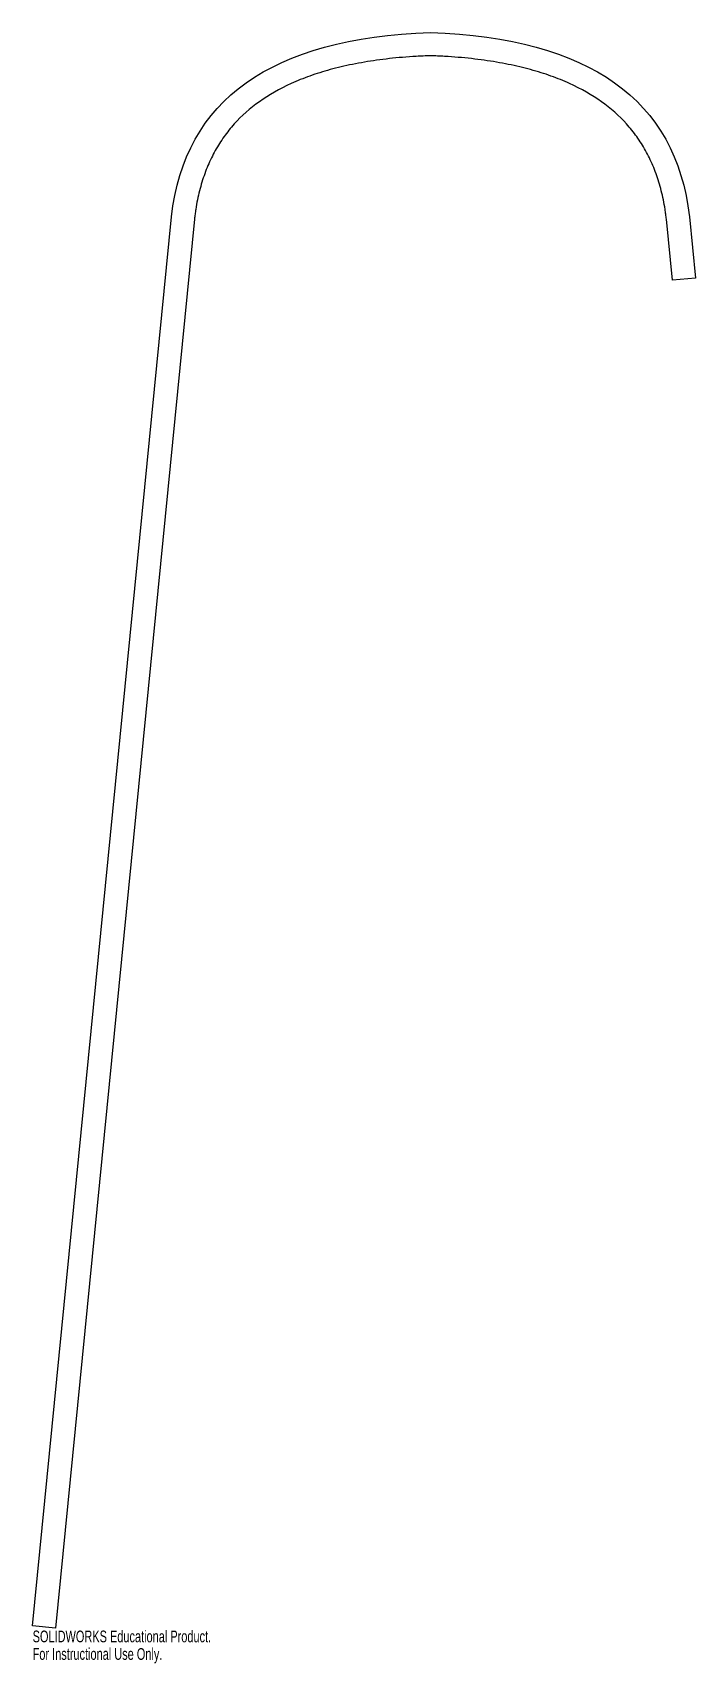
# Paper-space layout '_Back' of a CAD drawing. Header units: inches. Extents: x -6.5 to 4.3, y 5.5 to 32.
import ezdxf

# ---------------------------------------------------------------- set-up
doc = ezdxf.new("R2010")
doc.units = ezdxf.units.IN
doc.header["$MEASUREMENT"] = 0
doc.styles.add('SLDTEXTSTYLE0', font='TXT', dxfattribs={"width": 0.7})

psp = doc.layouts.new('_Back')

# ---------------------------------------------------------------- linework, layer by layer
at = {"color": 7, "linetype": 'Continuous', "lineweight": 25}
for p, q in [((-6.464, 6.12), (-4.208, 29.009)), ((-3.835, 28.97), (-6.091, 6.083)), ((3.933, 27.977), (3.835, 28.97)), ((4.208, 29.009), (4.306, 28.014)), ((4.306, 28.014), (3.933, 27.977)), ((-6.091, 6.083), (-6.464, 6.12))]:
    psp.add_line(p, q, dxfattribs=at)
for points in [[(-4.208, 29.009), (-3.992, 30.913), (-2.589, 31.91), (0, 32)], [(0, 32), (2.589, 31.91), (3.992, 30.913), (4.208, 29.009)]]:
    psp.add_open_spline(points, degree=3, dxfattribs=at)
for points in [[(0, 31.625), (-0.039, 31.623), (-0.116, 31.62), (-0.268, 31.612), (-0.453, 31.599), (-0.668, 31.578), (-0.944, 31.543), (-1.271, 31.488), (-1.633, 31.402), (-1.964, 31.298), (-2.367, 31.135), (-2.797, 30.889), (-3.136, 30.588), (-3.357, 30.313), (-3.5, 30.088), (-3.619, 29.843), (-3.7, 29.62), (-3.753, 29.431), (-3.787, 29.284), (-3.81, 29.156), (-3.825, 29.05), (-3.832, 28.996), (-3.835, 28.97)], [(3.835, 28.97), (3.832, 28.996), (3.825, 29.05), (3.81, 29.156), (3.787, 29.284), (3.753, 29.431), (3.7, 29.62), (3.619, 29.843), (3.5, 30.088), (3.357, 30.313), (3.136, 30.588), (2.797, 30.889), (2.367, 31.135), (1.964, 31.298), (1.633, 31.402), (1.271, 31.488), (0.944, 31.543), (0.668, 31.578), (0.453, 31.599), (0.268, 31.612), (0.116, 31.62), (0.039, 31.623), (0, 31.625)]]:
    psp.add_open_spline(points, degree=3, knots=[0.0005082, 0.0005082, 0.0005082, 0.0005082, 0.0160982, 0.0316881, 0.0628681, 0.0940481, 0.1252281, 0.187588, 0.249948, 0.3123079, 0.3746679, 0.4993878, 0.6241077, 0.6864676, 0.7488276, 0.8111875, 0.8735475, 0.9047275, 0.9359075, 0.9670874, 0.9826774, 0.9982674, 0.9982674, 0.9982674, 0.9982674], dxfattribs=at)

# ---------------------------------------------------------------- texts
at = {"color": 7, "linetype": 'Continuous', "char_height": 0.1903, "attachment_point": 1, "style": 'SLDTEXTSTYLE0'}
for s, insert in [('SOLIDWORKS Educational Product.', (-6.464, 6.043)), ('For Instructional Use Only.', (-6.464, 5.758))]:
    psp.add_mtext(s, dxfattribs=dict(at, insert=insert))

doc.saveas('drawing.dxf')
